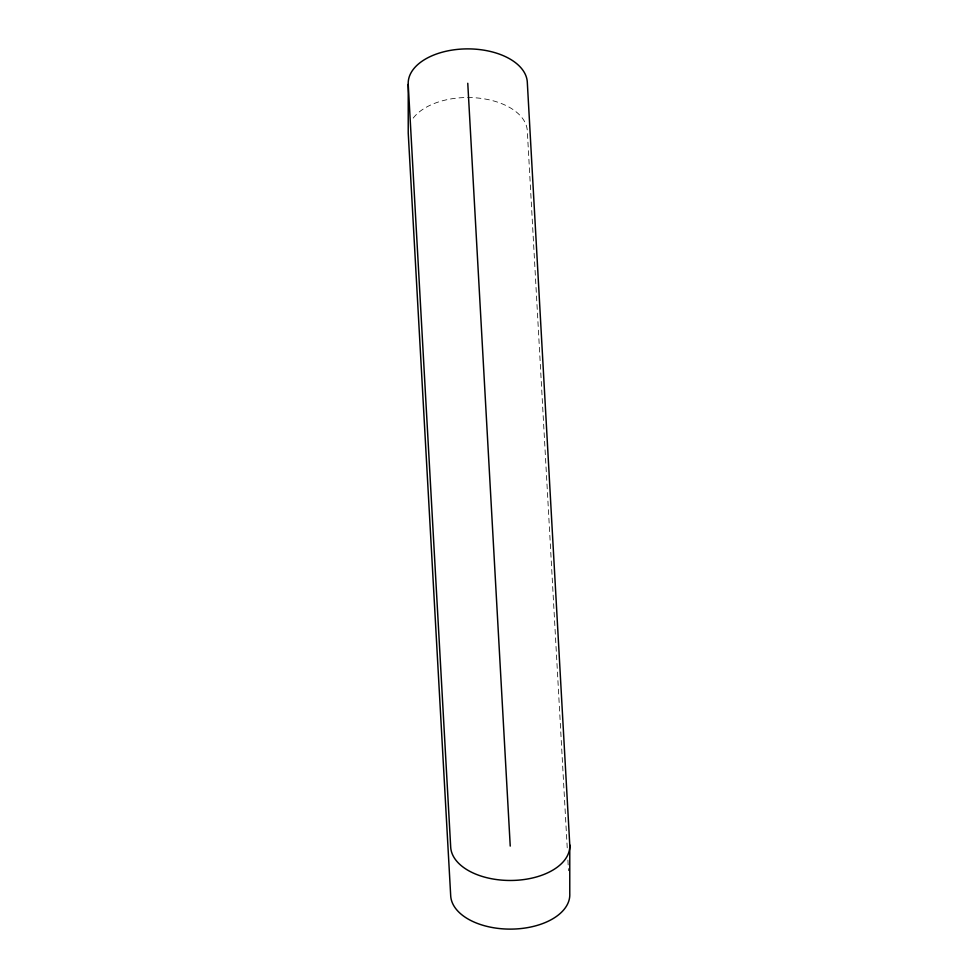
<?xml version="1.0" encoding="UTF-8"?>
<svg xmlns="http://www.w3.org/2000/svg" width="978" height="978" viewBox="0 0 978 978"><rect width="100%" height="100%" fill="white"/><g stroke="black" fill="none" stroke-linecap="round" stroke-linejoin="round"><path stroke-width="0.73" stroke-dasharray="4.89 3.67" d="M567.228 847.853L527.301 130.808A59.572 34.389 0 0 0 476.958 97.934A59.572 34.389 0 0 0 411.64 120.392M567.9 860.053L568.499 870.738"/><path stroke-width="1.47" d="M569.771 844.98L527.301 82.164A59.572 34.389 0 0 0 465.858 48.9A59.572 34.389 0 0 0 408.229 84.377L408.229 133.02L450.699 895.836A59.572 34.389 0 0 0 512.142 929.1A59.572 34.389 0 0 0 569.771 893.623L569.771 844.98A59.572 34.389 0 0 1 512.142 880.457A59.572 34.389 0 0 1 450.699 847.192L408.229 84.377M467.765 83.277L510.235 846.092"/></g></svg>
